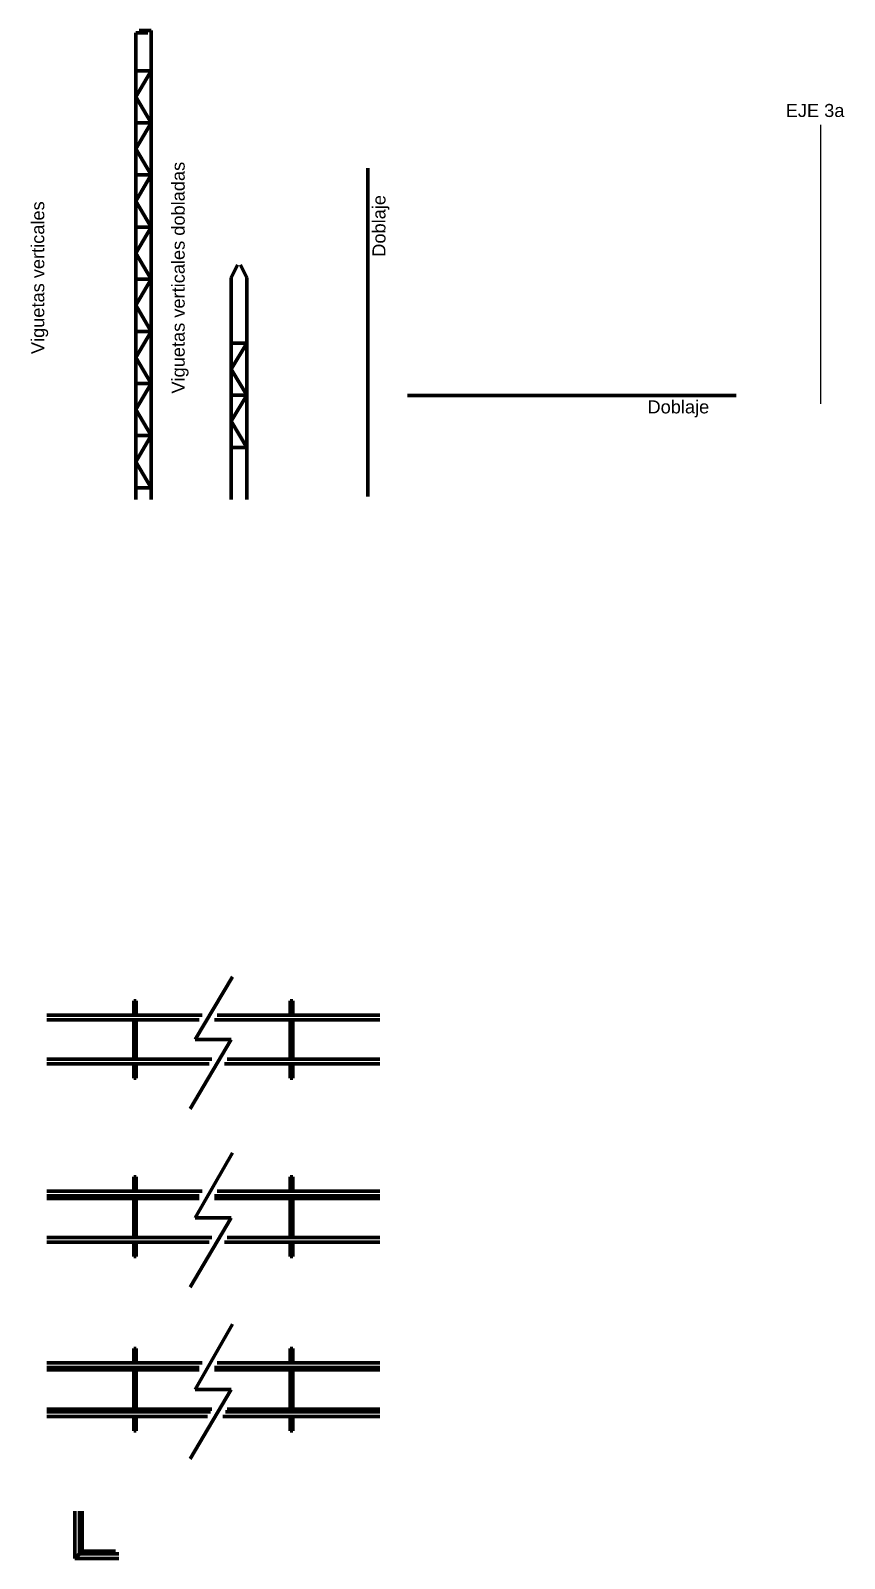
# Model space of a CAD drawing. Header units: millimetres. Extents: x 151209 to 210609, y -6564 to 23880.
# Drawn here: x 180934 to 187178, y -6564 to 5159 of the extents above; entities that cross this region are included whole.
import ezdxf

# ---------------------------------------------------------------- set-up
doc = ezdxf.new("R2010")
doc.units = ezdxf.units.MM
doc.header["$MEASUREMENT"] = 0
doc.linetypes.add('ACAD_ISO02W100', pattern=[15, 12, -3])
doc.styles.get("Standard").update_dxf_attribs({"font": 'arial.ttf'})

msp = doc.modelspace()

# ---------------------------------------------------------------- linework, layer by layer
at = {"lineweight": 100}
for p, q in [((181767.3, 5158.6), (181860.7, 5158.6)), ((181860.7, 1560.8), (181860.7, 5158.6)), ((181740.7, 1560.8), (181740.7, 5142.4)), ((181740.7, 5142.4), (181834.1, 5142.4)), ((181740.7, 4850.8), (181860.7, 4850.8)), ((181740.7, 4650.8), (181860.7, 4850.8)), ((181860.7, 4450.8), (181740.7, 4650.8)), ((181740.7, 4450.8), (181860.7, 4450.8)), ((181740.7, 4250.8), (181860.7, 4450.8)), ((181860.7, 4050.8), (181740.7, 4250.8)), ((181740.7, 4050.8), (181860.7, 4050.8)), ((181740.7, 3850.8), (181860.7, 4050.8)), ((181860.7, 3650.8), (181740.7, 3850.8)), ((181740.7, 3650.8), (181860.7, 3650.8)), ((181740.7, 3450.8), (181860.7, 3650.8)), ((181860.7, 3250.8), (181740.7, 3450.8)), ((182473.8, 3260.8), (182522.8, 3360.8)), ((182593.8, 3260.8), (182544.8, 3360.8)), ((181740.7, 3250.8), (181860.7, 3250.8)), ((181740.7, 3050.8), (181860.7, 3250.8)), ((182473.8, 1560.8), (182473.8, 3260.8)), ((182593.8, 1560.8), (182593.8, 3260.8)), ((181860.7, 2850.8), (181740.7, 3050.8)), ((181740.7, 2850.8), (181860.7, 2850.8)), ((181740.7, 2650.8), (181860.7, 2850.8)), ((182473.8, 2760.8), (182593.8, 2760.8)), ((182473.8, 2560.8), (182593.8, 2760.8)), ((181860.7, 2450.8), (181740.7, 2650.8)), ((182593.8, 2360.8), (182473.8, 2560.8)), ((181740.7, 2450.8), (181860.7, 2450.8)), ((181740.7, 2250.8), (181860.7, 2450.8)), ((182473.8, 2360.8), (182593.8, 2360.8)), ((182473.8, 2160.8), (182593.8, 2360.8)), ((181860.7, 2050.8), (181740.7, 2250.8)), ((182593.8, 1960.8), (182473.8, 2160.8)), ((181740.7, 2050.8), (181860.7, 2050.8)), ((181740.7, 1850.8), (181860.7, 2050.8)), ((182473.8, 1960.8), (182593.8, 1960.8)), ((181860.7, 1650.8), (181740.7, 1850.8)), ((181740.7, 1650.8), (181860.7, 1650.8)), ((182483.4, -2102.2), (182197.6, -2582.7)), ((181725.5, -2396.7), (181725.5, -2286.7)), ((181725.5, -2286.7), (181745.5, -2286.7)), ((181745.5, -2396.7), (181745.5, -2286.7)), ((182925.5, -2396.7), (182925.5, -2286.7)), ((182945.5, -2286.7), (182925.5, -2286.7)), ((182945.5, -2396.7), (182945.5, -2286.7)), ((181725.5, -2732.7), (181725.5, -2432.7)), ((181745.5, -2732.7), (181745.5, -2432.7)), ((182925.5, -2732.7), (182925.5, -2432.7)), ((182945.5, -2732.7), (182945.5, -2432.7)), ((182473.3, -2582.7), (182157.9, -3113.3)), ((182197.6, -2582.7), (182473.3, -2582.7)), ((181725.5, -2878.7), (181725.5, -2768.7)), ((181745.5, -2878.7), (181745.5, -2768.7)), ((182925.5, -2878.7), (182925.5, -2768.7)), ((182945.5, -2878.7), (182945.5, -2768.7)), ((181725.5, -2878.7), (181745.5, -2878.7)), ((182945.5, -2878.7), (182925.5, -2878.7)), ((182483.4, -3451.4), (182197.6, -3951.9)), ((181725.5, -3745.9), (181725.5, -3635.9)), ((181725.5, -3635.9), (181745.5, -3635.9)), ((181745.5, -3745.9), (181745.5, -3635.9)), ((182925.5, -3745.9), (182925.5, -3635.9)), ((182945.5, -3635.9), (182925.5, -3635.9)), ((182945.5, -3745.9), (182945.5, -3635.9)), ((181725.5, -4101.9), (181725.5, -3801.9)), ((181745.5, -4101.9), (181745.5, -3801.9)), ((182925.5, -4101.9), (182925.5, -3801.9)), ((182945.5, -4101.9), (182945.5, -3801.9)), ((182473.3, -3951.9), (182157.9, -4482.4)), ((182197.6, -3951.9), (182473.3, -3951.9)), ((181725.5, -4247.9), (181725.5, -4137.9)), ((181745.5, -4247.9), (181745.5, -4137.9)), ((182925.5, -4247.9), (182925.5, -4137.9)), ((182945.5, -4247.9), (182945.5, -4137.9)), ((181725.5, -4247.9), (181745.5, -4247.9)), ((182945.5, -4247.9), (182925.5, -4247.9)), ((182483.4, -4767.7), (182197.6, -5268.2)), ((181725.5, -5062.2), (181725.5, -4952.2)), ((181725.5, -4952.2), (181745.5, -4952.2)), ((181745.5, -5062.2), (181745.5, -4952.2)), ((182925.5, -5062.2), (182925.5, -4952.2)), ((182945.5, -4952.2), (182925.5, -4952.2)), ((182945.5, -5062.2), (182945.5, -4952.2)), ((181725.5, -5418.2), (181725.5, -5118.2)), ((181745.5, -5418.2), (181745.5, -5118.2)), ((182925.5, -5418.2), (182925.5, -5118.2)), ((182945.5, -5418.2), (182945.5, -5118.2)), ((182473.3, -5268.2), (182157.9, -5798.7)), ((182197.6, -5268.2), (182473.3, -5268.2)), ((181725.5, -5584.2), (181725.5, -5474.2)), ((181745.5, -5584.2), (181745.5, -5474.2)), ((182925.5, -5584.2), (182925.5, -5474.2)), ((182945.5, -5584.2), (182945.5, -5474.2)), ((181725.5, -5584.2), (181745.5, -5584.2)), ((182945.5, -5584.2), (182925.5, -5584.2))]:
    msp.add_line(p, q, dxfattribs=at)
at = {"color": 8, "linetype": 'ACAD_ISO02W100', "ltscale": 500}
msp.add_line((186997, 2295.1), (186997, 4434.8), dxfattribs=at)
at = {"color": 8, "lineweight": 100}
for p, q in [((183520.6, 1582.6), (183520.6, 4102.8)), ((183826.3, 2357.4), (186346.5, 2357.4))]:
    msp.add_line(p, q, dxfattribs=at)
at = {"color": 2, "lineweight": 100}
for p, q in [((181058.1, -2396.7), (182250.1, -2396.7)), ((181058.1, -2432.7), (182228.7, -2432.7)), ((182345, -2432.7), (183612.8, -2432.7)), ((182366.4, -2396.7), (183612.8, -2396.7)), ((181058.1, -2732.7), (182325.9, -2732.7)), ((181058.1, -2768.7), (182304.5, -2768.7)), ((182420.9, -2768.7), (183612.8, -2768.7)), ((182442.3, -2732.7), (183612.8, -2732.7)), ((181058.1, -3745.9), (182250.1, -3745.9)), ((182366.4, -3745.9), (183612.8, -3745.9)), ((181058.1, -3781.9), (182228.7, -3781.9)), ((181058.1, -3801.9), (182228.7, -3801.9)), ((182345, -3781.9), (183612.8, -3781.9)), ((182345, -3801.9), (183612.8, -3801.9)), ((181058.1, -4101.9), (182325.9, -4101.9)), ((182442.3, -4101.9), (183612.8, -4101.9)), ((181058.1, -4137.9), (182304.5, -4137.9)), ((182420.9, -4137.9), (183612.8, -4137.9)), ((181058.1, -5062.2), (182250.1, -5062.2)), ((181058.1, -5098.2), (182228.7, -5098.2)), ((181058.1, -5118.2), (182228.7, -5118.2)), ((182345, -5098.2), (183612.8, -5098.2)), ((182345, -5118.2), (183612.8, -5118.2)), ((182366.4, -5062.2), (183612.8, -5062.2)), ((181058.1, -5418.2), (182325.9, -5418.2)), ((181058.1, -5438.2), (182314, -5438.2)), ((181058.1, -5474.2), (182292.6, -5474.2)), ((182409, -5474.2), (183612.8, -5474.2)), ((182430.4, -5438.2), (183612.8, -5438.2)), ((182442.3, -5418.2), (183612.8, -5418.2)), ((181274.9, -6564.1), (181274.9, -6200.3)), ((181310.9, -6528.1), (181310.9, -6200.3)), ((181330.9, -6508.1), (181330.9, -6200.3)), ((181330.9, -6508.1), (181274.9, -6564.1)), ((181274.9, -6564.1), (181610.9, -6564.1)), ((181310.9, -6528.1), (181610.9, -6528.1)), ((181330.9, -6508.1), (181586.6, -6508.1))]:
    msp.add_line(p, q, dxfattribs=at)

# ---------------------------------------------------------------- texts
at = {"lineweight": 100, "char_height": 100}
for s, width, insert, attachment_point in [('EJE 3a', 681.993, (187177.7, 4595.4), 3), ('Doblaje', 1133.6, (185666.8, 2321.2), 1)]:
    msp.add_mtext_dynamic_manual_height_columns(s, width=width, gutter_width=1, heights=[0], dxfattribs=dict(at, insert=insert, attachment_point=attachment_point))
at = {"lineweight": 100, "char_height": 100, "attachment_point": 1, "rotation": 90}
for s, width, insert in [('\\pi94.344;Viguetas verticales dobladas', 1961.062, (182016.7, 2278.9)), ('Doblaje', 1133.6, (183556.8, 3423.1)), ('\\pi397.28;Viguetas verticales', 1961.062, (180939.6, 2278.9))]:
    msp.add_mtext_dynamic_manual_height_columns(s, width=width, gutter_width=1, heights=[0], dxfattribs=dict(at, insert=insert))

doc.saveas('drawing.dxf')
